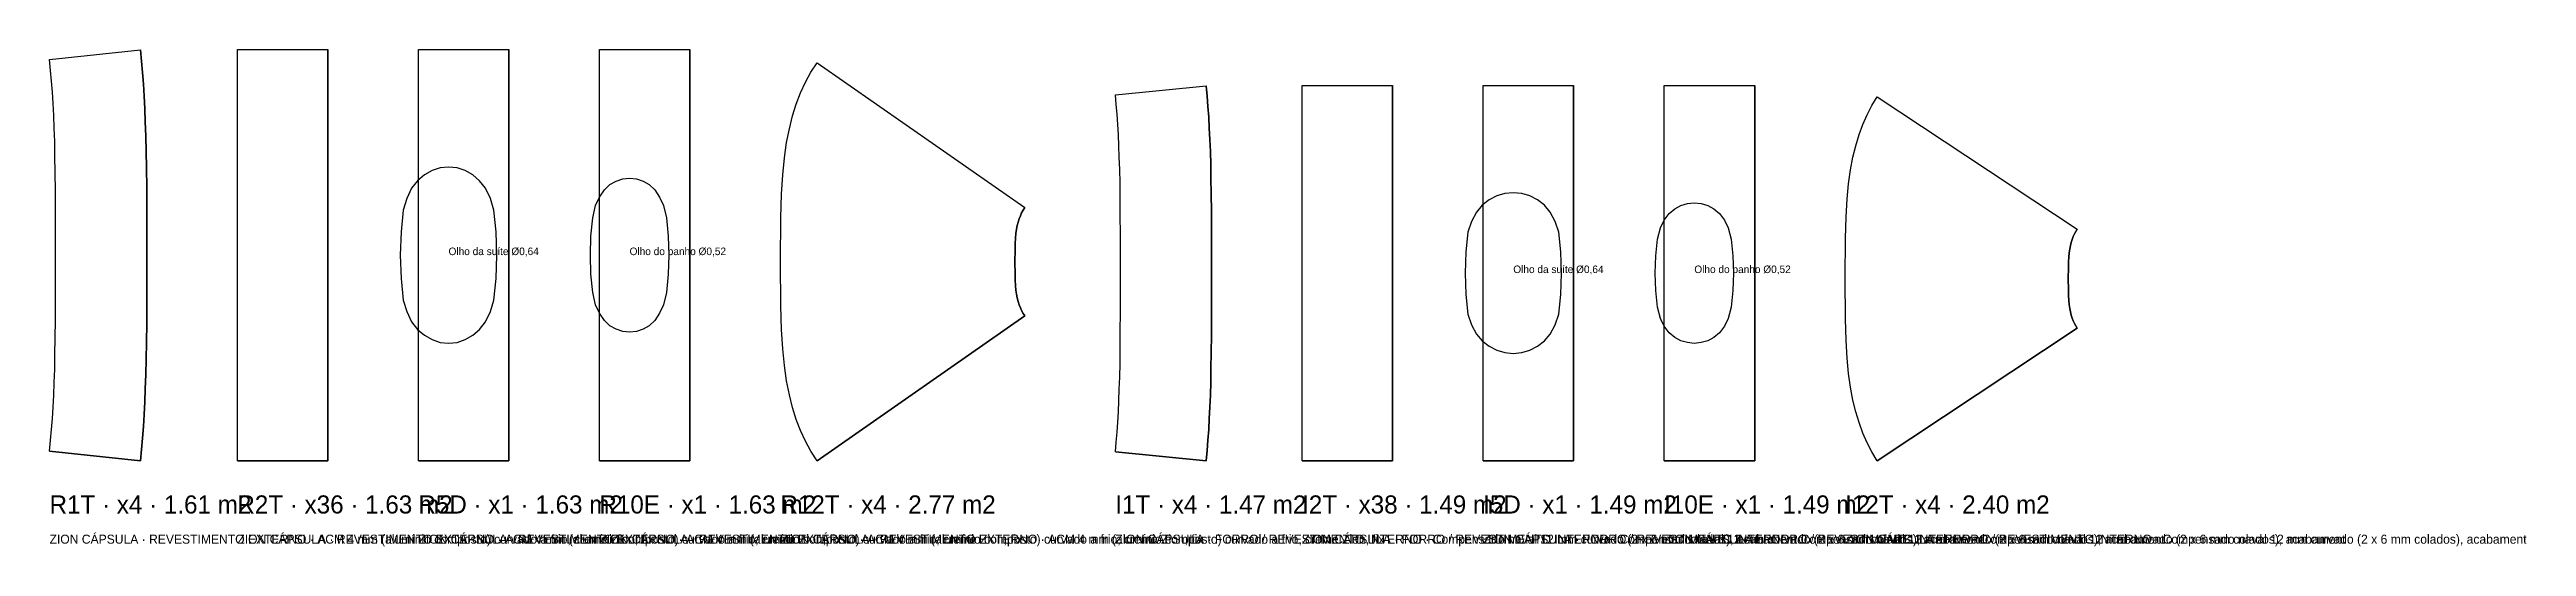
# Model space of a CAD drawing. Header units: metres. Extents: x 0 to 16.4, y -0.6 to 2.7.
import ezdxf

# ---------------------------------------------------------------- set-up
doc = ezdxf.new("R2010")
doc.units = ezdxf.units.M
for name, color, linetype in [('CLAMP', 1, 'Continuous'), ('CONTORNO', 7, 'Continuous'), ('RECORTE', 3, 'Continuous'), ('TEXTO', 2, 'Continuous')]:
    doc.layers.add(name, color=color, linetype=linetype)

msp = doc.modelspace()

# ---------------------------------------------------------------- linework, layer by layer
at = {"layer": 'CLAMP'}
for points in [[(0, 2.657), (0.603, 2.721)], [(0, 0.064), (0.007, 0.135), (0.013, 0.206), (0.019, 0.28), (0.024, 0.355), (0.028, 0.434), (0.031, 0.518), (0.034, 0.607), (0.036, 0.704), (0.038, 0.811), (0.039, 0.933), (0.04, 1.083), (0.04, 1.361), (0.04, 1.638), (0.039, 1.788), (0.038, 1.91), (0.036, 2.017), (0.034, 2.114), (0.031, 2.203), (0.028, 2.287), (0.024, 2.366), (0.019, 2.442), (0.013, 2.515), (0.007, 2.586), (0, 2.657)], [(0.603, 0), (0.61, 0.074), (0.617, 0.149), (0.622, 0.226), (0.627, 0.306), (0.632, 0.389), (0.635, 0.476), (0.638, 0.57), (0.641, 0.672), (0.643, 0.784), (0.644, 0.912), (0.645, 1.07), (0.645, 1.361), (0.645, 1.652), (0.644, 1.809), (0.643, 1.937), (0.641, 2.05), (0.638, 2.151), (0.635, 2.245), (0.632, 2.332), (0.627, 2.415), (0.622, 2.495), (0.617, 2.572), (0.61, 2.647), (0.603, 2.721)], [(1.245, 0), (1.245, 0.075), (1.245, 0.15), (1.245, 0.227), (1.245, 0.307), (1.245, 0.39), (1.245, 0.478), (1.245, 0.571), (1.245, 0.673), (1.245, 0.785), (1.245, 0.914), (1.245, 1.071), (1.245, 1.362), (1.245, 1.653), (1.245, 1.81), (1.245, 1.939), (1.245, 2.051), (1.245, 2.153), (1.245, 2.246), (1.245, 2.334), (1.245, 2.417), (1.245, 2.497), (1.245, 2.574), (1.245, 2.649), (1.245, 2.724)], [(1.245, 2.724), (1.845, 2.724)], [(1.845, 0), (1.845, 0.075), (1.845, 0.15), (1.845, 0.227), (1.845, 0.307), (1.845, 0.39), (1.845, 0.478), (1.845, 0.571), (1.845, 0.673), (1.845, 0.785), (1.845, 0.914), (1.845, 1.071), (1.845, 1.362), (1.845, 1.653), (1.845, 1.81), (1.845, 1.939), (1.845, 2.051), (1.845, 2.153), (1.845, 2.246), (1.845, 2.334), (1.845, 2.417), (1.845, 2.497), (1.845, 2.574), (1.845, 2.649), (1.845, 2.724)], [(2.445, 0), (2.445, 0.075), (2.445, 0.15), (2.445, 0.227), (2.445, 0.307), (2.445, 0.39), (2.445, 0.478), (2.445, 0.571), (2.445, 0.673), (2.445, 0.785), (2.445, 0.914), (2.445, 1.071), (2.445, 1.362), (2.445, 1.653), (2.445, 1.81), (2.445, 1.939), (2.445, 2.051), (2.445, 2.153), (2.445, 2.246), (2.445, 2.334), (2.445, 2.417), (2.445, 2.497), (2.445, 2.574), (2.445, 2.649), (2.445, 2.724)], [(2.445, 2.724), (3.045, 2.724)], [(3.045, 0), (3.045, 0.075), (3.045, 0.15), (3.045, 0.227), (3.045, 0.307), (3.045, 0.39), (3.045, 0.478), (3.045, 0.571), (3.045, 0.673), (3.045, 0.785), (3.045, 0.914), (3.045, 1.071), (3.045, 1.362), (3.045, 1.653), (3.045, 1.81), (3.045, 1.939), (3.045, 2.051), (3.045, 2.153), (3.045, 2.246), (3.045, 2.334), (3.045, 2.417), (3.045, 2.497), (3.045, 2.574), (3.045, 2.649), (3.045, 2.724)], [(3.645, 0), (3.645, 0.075), (3.645, 0.15), (3.645, 0.227), (3.645, 0.307), (3.645, 0.39), (3.645, 0.478), (3.645, 0.571), (3.645, 0.673), (3.645, 0.785), (3.645, 0.914), (3.645, 1.071), (3.645, 1.362), (3.645, 1.653), (3.645, 1.81), (3.645, 1.939), (3.645, 2.051), (3.645, 2.153), (3.645, 2.246), (3.645, 2.334), (3.645, 2.417), (3.645, 2.497), (3.645, 2.574), (3.645, 2.649), (3.645, 2.724)], [(3.645, 2.724), (4.245, 2.724)], [(4.245, 0), (4.245, 0.075), (4.245, 0.15), (4.245, 0.227), (4.245, 0.307), (4.245, 0.39), (4.245, 0.478), (4.245, 0.571), (4.245, 0.673), (4.245, 0.785), (4.245, 0.914), (4.245, 1.071), (4.245, 1.362), (4.245, 1.653), (4.245, 1.81), (4.245, 1.939), (4.245, 2.051), (4.245, 2.153), (4.245, 2.246), (4.245, 2.334), (4.245, 2.417), (4.245, 2.497), (4.245, 2.574), (4.245, 2.649), (4.245, 2.724)], [(5.088, 0), (5.047, 0.063), (5.011, 0.129), (4.979, 0.199), (4.95, 0.273), (4.925, 0.352), (4.904, 0.437), (4.886, 0.529), (4.871, 0.63), (4.86, 0.742), (4.852, 0.87), (4.847, 1.027), (4.845, 1.318), (4.847, 1.609), (4.852, 1.766), (4.86, 1.894), (4.871, 2.006), (4.886, 2.107), (4.904, 2.199), (4.925, 2.284), (4.95, 2.363), (4.979, 2.437), (5.011, 2.507), (5.047, 2.573), (5.088, 2.636)], [(5.088, 2.636), (6.465, 1.678)], [(7.065, 2.425), (7.668, 2.483)], [(7.668, 0), (7.674, 0.068), (7.679, 0.136), (7.684, 0.207), (7.688, 0.279), (7.692, 0.355), (7.695, 0.435), (7.697, 0.52), (7.699, 0.613), (7.701, 0.715), (7.702, 0.833), (7.703, 0.976), (7.703, 1.242), (7.703, 1.507), (7.702, 1.651), (7.701, 1.768), (7.699, 1.87), (7.697, 1.963), (7.695, 2.049), (7.692, 2.129), (7.688, 2.204), (7.684, 2.277), (7.679, 2.347), (7.674, 2.416), (7.668, 2.483)], [(8.303, 0), (8.303, 0.068), (8.303, 0.137), (8.303, 0.207), (8.303, 0.28), (8.303, 0.356), (8.303, 0.436), (8.303, 0.521), (8.303, 0.614), (8.303, 0.716), (8.303, 0.834), (8.303, 0.977), (8.303, 1.243), (8.303, 1.508), (8.303, 1.652), (8.303, 1.769), (8.303, 1.871), (8.303, 1.964), (8.303, 2.05), (8.303, 2.13), (8.303, 2.206), (8.303, 2.278), (8.303, 2.349), (8.303, 2.417), (8.303, 2.485)], [(8.303, 2.485), (8.903, 2.485)], [(8.903, 0), (8.903, 0.068), (8.903, 0.137), (8.903, 0.207), (8.903, 0.28), (8.903, 0.356), (8.903, 0.436), (8.903, 0.521), (8.903, 0.614), (8.903, 0.716), (8.903, 0.834), (8.903, 0.977), (8.903, 1.243), (8.903, 1.508), (8.903, 1.652), (8.903, 1.769), (8.903, 1.871), (8.903, 1.964), (8.903, 2.05), (8.903, 2.13), (8.903, 2.206), (8.903, 2.278), (8.903, 2.349), (8.903, 2.417), (8.903, 2.485)], [(9.503, 0), (9.503, 0.068), (9.503, 0.137), (9.503, 0.207), (9.503, 0.28), (9.503, 0.356), (9.503, 0.436), (9.503, 0.521), (9.503, 0.614), (9.503, 0.716), (9.503, 0.834), (9.503, 0.977), (9.503, 1.243), (9.503, 1.508), (9.503, 1.652), (9.503, 1.769), (9.503, 1.871), (9.503, 1.964), (9.503, 2.05), (9.503, 2.13), (9.503, 2.206), (9.503, 2.278), (9.503, 2.349), (9.503, 2.417), (9.503, 2.485)], [(9.503, 2.485), (10.103, 2.485)], [(10.103, 0), (10.103, 0.068), (10.103, 0.137), (10.103, 0.207), (10.103, 0.28), (10.103, 0.356), (10.103, 0.436), (10.103, 0.521), (10.103, 0.614), (10.103, 0.716), (10.103, 0.834), (10.103, 0.977), (10.103, 1.243), (10.103, 1.508), (10.103, 1.652), (10.103, 1.769), (10.103, 1.871), (10.103, 1.964), (10.103, 2.05), (10.103, 2.13), (10.103, 2.206), (10.103, 2.278), (10.103, 2.349), (10.103, 2.417), (10.103, 2.485)], [(10.703, 0), (10.703, 0.068), (10.703, 0.137), (10.703, 0.207), (10.703, 0.28), (10.703, 0.356), (10.703, 0.436), (10.703, 0.521), (10.703, 0.614), (10.703, 0.716), (10.703, 0.834), (10.703, 0.977), (10.703, 1.243), (10.703, 1.508), (10.703, 1.652), (10.703, 1.769), (10.703, 1.871), (10.703, 1.964), (10.703, 2.05), (10.703, 2.13), (10.703, 2.206), (10.703, 2.278), (10.703, 2.349), (10.703, 2.417), (10.703, 2.485)], [(10.703, 2.485), (11.303, 2.485)], [(11.303, 0), (11.303, 0.068), (11.303, 0.137), (11.303, 0.207), (11.303, 0.28), (11.303, 0.356), (11.303, 0.436), (11.303, 0.521), (11.303, 0.614), (11.303, 0.716), (11.303, 0.834), (11.303, 0.977), (11.303, 1.243), (11.303, 1.508), (11.303, 1.652), (11.303, 1.769), (11.303, 1.871), (11.303, 1.964), (11.303, 2.05), (11.303, 2.13), (11.303, 2.206), (11.303, 2.278), (11.303, 2.349), (11.303, 2.417), (11.303, 2.485)], [(7.065, 0.058), (7.071, 0.123), (7.076, 0.188), (7.081, 0.255), (7.085, 0.324), (7.088, 0.397), (7.091, 0.473), (7.094, 0.554), (7.096, 0.643), (7.097, 0.74), (7.098, 0.852), (7.099, 0.989), (7.099, 1.242), (7.099, 1.495), (7.098, 1.632), (7.097, 1.743), (7.096, 1.841), (7.094, 1.929), (7.091, 2.011), (7.088, 2.087), (7.085, 2.159), (7.081, 2.228), (7.076, 2.295), (7.071, 2.36), (7.065, 2.425)], [(12.116, 0), (12.08, 0.058), (12.048, 0.119), (12.02, 0.183), (11.995, 0.252), (11.973, 0.324), (11.954, 0.402), (11.938, 0.486), (11.926, 0.578), (11.916, 0.68), (11.909, 0.797), (11.904, 0.94), (11.903, 1.206), (11.904, 1.471), (11.909, 1.615), (11.916, 1.732), (11.926, 1.834), (11.938, 1.926), (11.954, 2.01), (11.973, 2.087), (11.995, 2.16), (12.02, 2.228), (12.048, 2.292), (12.08, 2.353), (12.116, 2.411)], [(12.116, 2.411), (13.44, 1.535)], [(6.465, 0.959), (6.454, 0.976), (6.444, 0.994), (6.436, 1.013), (6.428, 1.033), (6.421, 1.055), (6.415, 1.078), (6.41, 1.103), (6.406, 1.13), (6.403, 1.161), (6.401, 1.196), (6.4, 1.239), (6.399, 1.318), (6.4, 1.397), (6.401, 1.44), (6.403, 1.475), (6.406, 1.506), (6.41, 1.533), (6.415, 1.558), (6.421, 1.581), (6.428, 1.603), (6.436, 1.623), (6.444, 1.642), (6.454, 1.66), (6.465, 1.678)], [(13.44, 0.877), (13.431, 0.893), (13.422, 0.909), (13.414, 0.927), (13.407, 0.945), (13.401, 0.965), (13.396, 0.987), (13.392, 1.009), (13.388, 1.034), (13.386, 1.062), (13.384, 1.094), (13.383, 1.133), (13.382, 1.206), (13.383, 1.278), (13.384, 1.317), (13.386, 1.349), (13.388, 1.377), (13.392, 1.402), (13.396, 1.425), (13.401, 1.446), (13.407, 1.466), (13.414, 1.485), (13.422, 1.502), (13.431, 1.519), (13.44, 1.535)], [(5.088, 0), (6.465, 0.959)], [(12.116, 0), (13.44, 0.877)], [(0, 0.064), (0.603, 0)], [(1.245, 0), (1.845, 0)], [(2.445, 0), (3.045, 0)], [(3.645, 0), (4.245, 0)], [(7.065, 0.058), (7.668, 0)], [(8.303, 0), (8.903, 0)], [(9.503, 0), (10.103, 0)], [(10.703, 0), (11.303, 0)]]:
    msp.add_lwpolyline(points, dxfattribs=at)
at = {"layer": 'CONTORNO'}
for points in [[(0, 0.064), (0.007, 0.135), (0.013, 0.206), (0.019, 0.28), (0.024, 0.355), (0.028, 0.434), (0.031, 0.518), (0.034, 0.607), (0.036, 0.704), (0.038, 0.811), (0.039, 0.933), (0.04, 1.083), (0.04, 1.361), (0.04, 1.638), (0.039, 1.788), (0.038, 1.91), (0.036, 2.017), (0.034, 2.114), (0.031, 2.203), (0.028, 2.287), (0.024, 2.366), (0.019, 2.442), (0.013, 2.515), (0.007, 2.586), (0, 2.657), (0.603, 2.721), (0.61, 2.647), (0.617, 2.572), (0.622, 2.495), (0.627, 2.415), (0.632, 2.332), (0.635, 2.245), (0.638, 2.151), (0.641, 2.05), (0.643, 1.937), (0.644, 1.809), (0.645, 1.652), (0.645, 1.361), (0.645, 1.07), (0.644, 0.912), (0.643, 0.784), (0.641, 0.672), (0.638, 0.57), (0.635, 0.476), (0.632, 0.389), (0.627, 0.306), (0.622, 0.226), (0.617, 0.149), (0.61, 0.074), (0.603, 0)], [(1.245, 0), (1.245, 0.075), (1.245, 0.15), (1.245, 0.227), (1.245, 0.307), (1.245, 0.39), (1.245, 0.478), (1.245, 0.571), (1.245, 0.673), (1.245, 0.785), (1.245, 0.914), (1.245, 1.071), (1.245, 1.362), (1.245, 1.653), (1.245, 1.81), (1.245, 1.939), (1.245, 2.051), (1.245, 2.153), (1.245, 2.246), (1.245, 2.334), (1.245, 2.417), (1.245, 2.497), (1.245, 2.574), (1.245, 2.649), (1.245, 2.724), (1.845, 2.724), (1.845, 2.649), (1.845, 2.574), (1.845, 2.497), (1.845, 2.417), (1.845, 2.334), (1.845, 2.246), (1.845, 2.153), (1.845, 2.051), (1.845, 1.939), (1.845, 1.81), (1.845, 1.653), (1.845, 1.362), (1.845, 1.071), (1.845, 0.914), (1.845, 0.785), (1.845, 0.673), (1.845, 0.571), (1.845, 0.478), (1.845, 0.39), (1.845, 0.307), (1.845, 0.227), (1.845, 0.15), (1.845, 0.075), (1.845, 0)], [(2.445, 0), (2.445, 0.075), (2.445, 0.15), (2.445, 0.227), (2.445, 0.307), (2.445, 0.39), (2.445, 0.478), (2.445, 0.571), (2.445, 0.673), (2.445, 0.785), (2.445, 0.914), (2.445, 1.071), (2.445, 1.362), (2.445, 1.653), (2.445, 1.81), (2.445, 1.939), (2.445, 2.051), (2.445, 2.153), (2.445, 2.246), (2.445, 2.334), (2.445, 2.417), (2.445, 2.497), (2.445, 2.574), (2.445, 2.649), (2.445, 2.724), (3.045, 2.724), (3.045, 2.649), (3.045, 2.574), (3.045, 2.497), (3.045, 2.417), (3.045, 2.334), (3.045, 2.246), (3.045, 2.153), (3.045, 2.051), (3.045, 1.939), (3.045, 1.81), (3.045, 1.653), (3.045, 1.362), (3.045, 1.071), (3.045, 0.914), (3.045, 0.785), (3.045, 0.673), (3.045, 0.571), (3.045, 0.478), (3.045, 0.39), (3.045, 0.307), (3.045, 0.227), (3.045, 0.15), (3.045, 0.075), (3.045, 0)], [(3.645, 0), (3.645, 0.075), (3.645, 0.15), (3.645, 0.227), (3.645, 0.307), (3.645, 0.39), (3.645, 0.478), (3.645, 0.571), (3.645, 0.673), (3.645, 0.785), (3.645, 0.914), (3.645, 1.071), (3.645, 1.362), (3.645, 1.653), (3.645, 1.81), (3.645, 1.939), (3.645, 2.051), (3.645, 2.153), (3.645, 2.246), (3.645, 2.334), (3.645, 2.417), (3.645, 2.497), (3.645, 2.574), (3.645, 2.649), (3.645, 2.724), (4.245, 2.724), (4.245, 2.649), (4.245, 2.574), (4.245, 2.497), (4.245, 2.417), (4.245, 2.334), (4.245, 2.246), (4.245, 2.153), (4.245, 2.051), (4.245, 1.939), (4.245, 1.81), (4.245, 1.653), (4.245, 1.362), (4.245, 1.071), (4.245, 0.914), (4.245, 0.785), (4.245, 0.673), (4.245, 0.571), (4.245, 0.478), (4.245, 0.39), (4.245, 0.307), (4.245, 0.227), (4.245, 0.15), (4.245, 0.075), (4.245, 0)], [(5.088, 0), (5.047, 0.063), (5.011, 0.129), (4.979, 0.199), (4.95, 0.273), (4.925, 0.352), (4.904, 0.437), (4.886, 0.529), (4.871, 0.63), (4.86, 0.742), (4.852, 0.87), (4.847, 1.027), (4.845, 1.318), (4.847, 1.609), (4.852, 1.766), (4.86, 1.894), (4.871, 2.006), (4.886, 2.107), (4.904, 2.199), (4.925, 2.284), (4.95, 2.363), (4.979, 2.437), (5.011, 2.507), (5.047, 2.573), (5.088, 2.636), (6.465, 1.678), (6.454, 1.66), (6.444, 1.642), (6.436, 1.623), (6.428, 1.603), (6.421, 1.581), (6.415, 1.558), (6.41, 1.533), (6.406, 1.506), (6.403, 1.475), (6.401, 1.44), (6.4, 1.397), (6.399, 1.318), (6.4, 1.239), (6.401, 1.196), (6.403, 1.161), (6.406, 1.13), (6.41, 1.103), (6.415, 1.078), (6.421, 1.055), (6.428, 1.033), (6.436, 1.013), (6.444, 0.994), (6.454, 0.976), (6.465, 0.959)], [(7.065, 0.058), (7.071, 0.123), (7.076, 0.188), (7.081, 0.255), (7.085, 0.324), (7.088, 0.397), (7.091, 0.473), (7.094, 0.554), (7.096, 0.643), (7.097, 0.74), (7.098, 0.852), (7.099, 0.989), (7.099, 1.242), (7.099, 1.495), (7.098, 1.632), (7.097, 1.743), (7.096, 1.841), (7.094, 1.929), (7.091, 2.011), (7.088, 2.087), (7.085, 2.159), (7.081, 2.228), (7.076, 2.295), (7.071, 2.36), (7.065, 2.425), (7.668, 2.483), (7.674, 2.416), (7.679, 2.347), (7.684, 2.277), (7.688, 2.204), (7.692, 2.129), (7.695, 2.049), (7.697, 1.963), (7.699, 1.87), (7.701, 1.768), (7.702, 1.651), (7.703, 1.507), (7.703, 1.242), (7.703, 0.976), (7.702, 0.833), (7.701, 0.715), (7.699, 0.613), (7.697, 0.52), (7.695, 0.435), (7.692, 0.355), (7.688, 0.279), (7.684, 0.207), (7.679, 0.136), (7.674, 0.068), (7.668, 0)], [(8.303, 0), (8.303, 0.068), (8.303, 0.137), (8.303, 0.207), (8.303, 0.28), (8.303, 0.356), (8.303, 0.436), (8.303, 0.521), (8.303, 0.614), (8.303, 0.716), (8.303, 0.834), (8.303, 0.977), (8.303, 1.243), (8.303, 1.508), (8.303, 1.652), (8.303, 1.769), (8.303, 1.871), (8.303, 1.964), (8.303, 2.05), (8.303, 2.13), (8.303, 2.206), (8.303, 2.278), (8.303, 2.349), (8.303, 2.417), (8.303, 2.485), (8.903, 2.485), (8.903, 2.417), (8.903, 2.349), (8.903, 2.278), (8.903, 2.206), (8.903, 2.13), (8.903, 2.05), (8.903, 1.964), (8.903, 1.871), (8.903, 1.769), (8.903, 1.652), (8.903, 1.508), (8.903, 1.243), (8.903, 0.977), (8.903, 0.834), (8.903, 0.716), (8.903, 0.614), (8.903, 0.521), (8.903, 0.436), (8.903, 0.356), (8.903, 0.28), (8.903, 0.207), (8.903, 0.137), (8.903, 0.068), (8.903, 0)], [(9.503, 0), (9.503, 0.068), (9.503, 0.137), (9.503, 0.207), (9.503, 0.28), (9.503, 0.356), (9.503, 0.436), (9.503, 0.521), (9.503, 0.614), (9.503, 0.716), (9.503, 0.834), (9.503, 0.977), (9.503, 1.243), (9.503, 1.508), (9.503, 1.652), (9.503, 1.769), (9.503, 1.871), (9.503, 1.964), (9.503, 2.05), (9.503, 2.13), (9.503, 2.206), (9.503, 2.278), (9.503, 2.349), (9.503, 2.417), (9.503, 2.485), (10.103, 2.485), (10.103, 2.417), (10.103, 2.349), (10.103, 2.278), (10.103, 2.206), (10.103, 2.13), (10.103, 2.05), (10.103, 1.964), (10.103, 1.871), (10.103, 1.769), (10.103, 1.652), (10.103, 1.508), (10.103, 1.243), (10.103, 0.977), (10.103, 0.834), (10.103, 0.716), (10.103, 0.614), (10.103, 0.521), (10.103, 0.436), (10.103, 0.356), (10.103, 0.28), (10.103, 0.207), (10.103, 0.137), (10.103, 0.068), (10.103, 0)], [(10.703, 0), (10.703, 0.068), (10.703, 0.137), (10.703, 0.207), (10.703, 0.28), (10.703, 0.356), (10.703, 0.436), (10.703, 0.521), (10.703, 0.614), (10.703, 0.716), (10.703, 0.834), (10.703, 0.977), (10.703, 1.243), (10.703, 1.508), (10.703, 1.652), (10.703, 1.769), (10.703, 1.871), (10.703, 1.964), (10.703, 2.05), (10.703, 2.13), (10.703, 2.206), (10.703, 2.278), (10.703, 2.349), (10.703, 2.417), (10.703, 2.485), (11.303, 2.485), (11.303, 2.417), (11.303, 2.349), (11.303, 2.278), (11.303, 2.206), (11.303, 2.13), (11.303, 2.05), (11.303, 1.964), (11.303, 1.871), (11.303, 1.769), (11.303, 1.652), (11.303, 1.508), (11.303, 1.243), (11.303, 0.977), (11.303, 0.834), (11.303, 0.716), (11.303, 0.614), (11.303, 0.521), (11.303, 0.436), (11.303, 0.356), (11.303, 0.28), (11.303, 0.207), (11.303, 0.137), (11.303, 0.068), (11.303, 0)], [(12.116, 0), (12.08, 0.058), (12.048, 0.119), (12.02, 0.183), (11.995, 0.252), (11.973, 0.324), (11.954, 0.402), (11.938, 0.486), (11.926, 0.578), (11.916, 0.68), (11.909, 0.797), (11.904, 0.94), (11.903, 1.206), (11.904, 1.471), (11.909, 1.615), (11.916, 1.732), (11.926, 1.834), (11.938, 1.926), (11.954, 2.01), (11.973, 2.087), (11.995, 2.16), (12.02, 2.228), (12.048, 2.292), (12.08, 2.353), (12.116, 2.411), (13.44, 1.535), (13.431, 1.519), (13.422, 1.502), (13.414, 1.485), (13.407, 1.466), (13.401, 1.446), (13.396, 1.425), (13.392, 1.402), (13.388, 1.377), (13.386, 1.349), (13.384, 1.317), (13.383, 1.278), (13.382, 1.206), (13.383, 1.133), (13.384, 1.094), (13.386, 1.062), (13.388, 1.034), (13.392, 1.009), (13.396, 0.987), (13.401, 0.965), (13.407, 0.945), (13.414, 0.927), (13.422, 0.909), (13.431, 0.893), (13.44, 0.877)]]:
    msp.add_lwpolyline(points, close=True, dxfattribs=at)
at = {"layer": 'RECORTE'}
for points in [[(2.965, 1.362), (2.96, 1.516), (2.946, 1.66), (2.922, 1.736), (2.89, 1.805), (2.851, 1.854), (2.805, 1.893), (2.755, 1.922), (2.701, 1.94), (2.645, 1.945), (2.59, 1.94), (2.536, 1.922), (2.485, 1.893), (2.439, 1.854), (2.4, 1.805), (2.368, 1.736), (2.344, 1.66), (2.33, 1.516), (2.325, 1.362), (2.33, 1.207), (2.344, 1.064), (2.368, 0.988), (2.4, 0.919), (2.439, 0.87), (2.485, 0.831), (2.536, 0.802), (2.59, 0.784), (2.645, 0.779), (2.701, 0.784), (2.755, 0.802), (2.805, 0.831), (2.851, 0.87), (2.89, 0.919), (2.922, 0.988), (2.946, 1.064), (2.96, 1.207)], [(4.105, 1.362), (4.101, 1.236), (4.089, 1.115), (4.07, 1.033), (4.044, 0.977), (4.012, 0.929), (3.975, 0.894), (3.934, 0.871), (3.89, 0.856), (3.845, 0.852), (3.8, 0.856), (3.756, 0.871), (3.715, 0.894), (3.678, 0.929), (3.646, 0.977), (3.62, 1.033), (3.601, 1.115), (3.589, 1.236), (3.585, 1.362), (3.589, 1.487), (3.601, 1.609), (3.62, 1.691), (3.646, 1.747), (3.678, 1.795), (3.715, 1.829), (3.756, 1.853), (3.8, 1.867), (3.845, 1.872), (3.89, 1.867), (3.934, 1.853), (3.975, 1.829), (4.012, 1.795), (4.044, 1.747), (4.07, 1.691), (4.089, 1.609), (4.101, 1.487)], [(10.023, 1.243), (10.018, 1.384), (10.004, 1.515), (9.98, 1.584), (9.948, 1.647), (9.909, 1.692), (9.863, 1.728), (9.812, 1.754), (9.759, 1.77), (9.703, 1.775), (9.647, 1.77), (9.594, 1.754), (9.543, 1.728), (9.497, 1.692), (9.458, 1.647), (9.426, 1.584), (9.402, 1.515), (9.388, 1.384), (9.383, 1.243), (9.388, 1.102), (9.402, 0.971), (9.426, 0.901), (9.458, 0.839), (9.497, 0.794), (9.543, 0.758), (9.594, 0.732), (9.647, 0.716), (9.703, 0.711), (9.759, 0.716), (9.812, 0.732), (9.863, 0.758), (9.909, 0.794), (9.948, 0.839), (9.98, 0.901), (10.004, 0.971), (10.018, 1.102)], [(11.163, 1.243), (11.159, 1.128), (11.147, 1.017), (11.128, 0.943), (11.102, 0.892), (11.07, 0.848), (11.033, 0.816), (10.992, 0.795), (10.948, 0.782), (10.903, 0.777), (10.858, 0.782), (10.814, 0.795), (10.773, 0.816), (10.736, 0.848), (10.704, 0.892), (10.678, 0.943), (10.659, 1.017), (10.647, 1.128), (10.643, 1.243), (10.647, 1.357), (10.659, 1.468), (10.678, 1.543), (10.704, 1.594), (10.736, 1.638), (10.773, 1.669), (10.814, 1.691), (10.858, 1.704), (10.903, 1.708), (10.948, 1.704), (10.992, 1.691), (11.033, 1.669), (11.07, 1.638), (11.102, 1.594), (11.128, 1.543), (11.147, 1.468), (11.159, 1.357)]]:
    msp.add_lwpolyline(points, close=True, dxfattribs=at)

# ---------------------------------------------------------------- texts
at = {"layer": 'TEXTO'}
for s, height, p in [('Olho da suíte Ø0,64', 0.05, (2.645, 1.362)), ('Olho do banho Ø0,52', 0.05, (3.845, 1.362)), ('Olho da suíte Ø0,64', 0.05, (9.703, 1.243)), ('Olho do banho Ø0,52', 0.05, (10.903, 1.243)), ('R1T · x4 · 1.61 m2', 0.12, (0, -0.35)), ('R2T · x36 · 1.63 m2', 0.12, (1.245, -0.35)), ('R5D · x1 · 1.63 m2', 0.12, (2.445, -0.35)), ('R10E · x1 · 1.63 m2', 0.12, (3.645, -0.35)), ('R12T · x4 · 2.77 m2', 0.12, (4.845, -0.35)), ('I1T · x4 · 1.47 m2', 0.12, (7.065, -0.35)), ('I2T · x38 · 1.49 m2', 0.12, (8.303, -0.35)), ('I5D · x1 · 1.49 m2', 0.12, (9.503, -0.35)), ('I10E · x1 · 1.49 m2', 0.12, (10.703, -0.35)), ('I12T · x4 · 2.40 m2', 0.12, (11.903, -0.35)), ('ZION CÁPSULA · REVESTIMENTO EXTERNO · ACM 4 mm (alumínio composto) curvado a frio, creme Zion, fix', 0.06, (0, -0.55)), ('ZION CÁPSULA · REVESTIMENTO EXTERNO · ACM 4 mm (alumínio composto) curvado a frio, creme Zion, fix', 0.06, (1.245, -0.55)), ('ZION CÁPSULA · REVESTIMENTO EXTERNO · ACM 4 mm (alumínio composto) curvado a frio, creme Zion, fix', 0.06, (2.445, -0.55)), ('ZION CÁPSULA · REVESTIMENTO EXTERNO · ACM 4 mm (alumínio composto) curvado a frio, creme Zion, fix', 0.06, (3.645, -0.55)), ('ZION CÁPSULA · REVESTIMENTO EXTERNO · ACM 4 mm (alumínio composto) curvado a frio, creme Zion, fix', 0.06, (4.845, -0.55)), ('ZION CÁPSULA · FORRO / REVESTIMENTO INTERNO · Compensado naval 12 mm curvado (2 x 6 mm colados), acabament', 0.06, (7.065, -0.55)), ('ZION CÁPSULA · FORRO / REVESTIMENTO INTERNO · Compensado naval 12 mm curvado (2 x 6 mm colados), acabament', 0.06, (8.303, -0.55)), ('ZION CÁPSULA · FORRO / REVESTIMENTO INTERNO · Compensado naval 12 mm curvado (2 x 6 mm colados), acabament', 0.06, (9.503, -0.55)), ('ZION CÁPSULA · FORRO / REVESTIMENTO INTERNO · Compensado naval 12 mm curvado (2 x 6 mm colados), acabament', 0.06, (10.703, -0.55)), ('ZION CÁPSULA · FORRO / REVESTIMENTO INTERNO · Compensado naval 12 mm curvado (2 x 6 mm colados), acabament', 0.06, (11.903, -0.55))]:
    msp.add_text(s, height=height, dxfattribs=at).set_placement(p)

doc.saveas('drawing.dxf')
